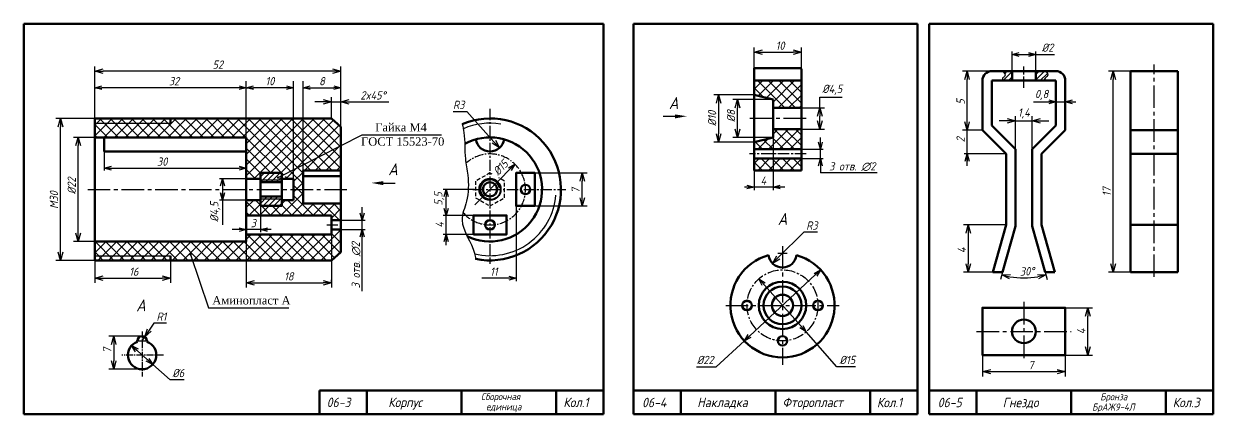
# Model space of a CAD drawing. Header units: millimetres. Extents: x -255 to 513, y 132 to 472.
# Drawn here: x 10 to 513, y 307 to 472 of the extents above; entities that cross this region are included whole.
import ezdxf

# ---------------------------------------------------------------- set-up
doc = ezdxf.new("R2010")
doc.units = ezdxf.units.MM
doc.header["$LTSCALE"] = 0.5
doc.linetypes.add('CENTER2', pattern=[28.575, 19.05, -3.175, 3.175, -3.175])
doc.linetypes.add('DASHED2', pattern=[9.525, 6.35, -3.175])
doc.layers.get('Defpoints').update_dxf_attribs({"color": 5})
doc.styles.get("Standard").update_dxf_attribs({"font": 'isocpeui.ttf', "width": 0.9})
doc.styles.add('стиль1', font='TIMES.TTF')
doc.dimstyles.new('Standart 1', dxfattribs={"dimtxt": 3.5, "dimasz": 3.5, "dimexe": 2, "dimexo": 0, "dimgap": 1, "dimtad": 1, "dimtoh": 1, "dimdec": 0, "dimtxsty": 'Standard', "dimblk": 'OPEN30', "dimcen": 2.5, "dimadec": 0, "dimazin": 0, "dimtfac": 1, "dimtdec": 0, "dimtmove": 0, "dimatfit": 3, "dimldrblk": 'DOTSMALL', "dimfxl": 0, "dimarcsym": 0})
pattern_1 = [(45, (11, -4), (-2.245064, 2.245064), []), (135, (11, -4), (-2.245064, -2.245064), [])]

# ---------------------------------------------------------------- blocks, each defined once
blk = doc.blocks.new('_Open30')
at = {"color": 0, "linetype": 'ByBlock', "lineweight": -2}
for p, q in [((-1, 0.27), (0, 0)), ((0, 0), (-1, -0.27)), ((0, 0), (-1, 0))]:
    blk.add_line(p, q, dxfattribs=at)
blk = doc.blocks.new('*D59')
at = {"color": 0, "lineweight": -2}
for p, q in [((140, 383), (140, 360.5)), ((104, 380), (104, 360.5)), ((107.5, 362.5), (136.5, 362.5))]:
    blk.add_line(p, q, dxfattribs=at)
at = {"layer": 'Defpoints', "color": 0}
for p in [(140, 383), (104, 380), (140, 362.5)]:
    blk.add_point(p, dxfattribs=at)
at = {"color": 0, "lineweight": -2, "xscale": 3.5, "yscale": 3.5, "zscale": 3.5, "rotation": 180}
blk.add_blockref('_Open30', (104, 362.5), dxfattribs=at)
at = {"color": 0, "lineweight": -2, "xscale": 3.5, "yscale": 3.5, "zscale": 3.5}
blk.add_blockref('_Open30', (140, 362.5), dxfattribs=at)
at = {"color": 0, "lineweight": -3, "insert": (122, 365.25), "char_height": 3.5, "attachment_point": 5}
blk.add_mtext('18', dxfattribs=at)
blk = doc.blocks.new('_DotSmall')
at = {"color": 0, "linetype": 'ByBlock', "const_width": 0.5}
blk.add_lwpolyline([(-0.0625, 0, 1), (0.0625, 0, 1)], format="xyb", close=True, dxfattribs=at)
blk = doc.blocks.new('*D60')
at = {"color": 0, "lineweight": -2}
for p, q in [((40, 372), (40, 362.5)), ((72, 372), (72, 362.5)), ((43.5, 364.5), (68.5, 364.5))]:
    blk.add_line(p, q, dxfattribs=at)
at = {"layer": 'Defpoints', "color": 0}
for p in [(40, 372), (72, 372), (72, 364.5)]:
    blk.add_point(p, dxfattribs=at)
at = {"color": 0, "lineweight": -2, "xscale": 3.5, "yscale": 3.5, "zscale": 3.5, "rotation": 180}
blk.add_blockref('_Open30', (40, 364.5), dxfattribs=at)
at = {"color": 0, "lineweight": -2, "xscale": 3.5, "yscale": 3.5, "zscale": 3.5}
blk.add_blockref('_Open30', (72, 364.5), dxfattribs=at)
at = {"color": 0, "lineweight": -3, "insert": (56.5, 367.25), "char_height": 3.5, "attachment_point": 5}
blk.add_mtext('16', dxfattribs=at)
blk = doc.blocks.new('*D61')
at = {"color": 0, "lineweight": -2}
for p, q in [((40, 432), (40, 454)), ((144, 428.5), (144, 454)), ((140.5, 452), (43.5, 452))]:
    blk.add_line(p, q, dxfattribs=at)
at = {"layer": 'Defpoints', "color": 0}
for p in [(40, 452), (40, 432), (144, 428.5)]:
    blk.add_point(p, dxfattribs=at)
at = {"color": 0, "lineweight": -2, "xscale": 3.5, "yscale": 3.5, "zscale": 3.5, "rotation": 180}
blk.add_blockref('_Open30', (40, 452), dxfattribs=at)
at = {"color": 0, "lineweight": -2, "xscale": 3.5, "yscale": 3.5, "zscale": 3.5}
blk.add_blockref('_Open30', (144, 452), dxfattribs=at)
at = {"color": 0, "lineweight": -3, "insert": (92, 454.75), "char_height": 3.5, "attachment_point": 5}
blk.add_mtext('52', dxfattribs=at)
blk = doc.blocks.new('*D62')
at = {"color": 0, "lineweight": -2}
for p, q in [((40, 424), (31, 424)), ((33, 383.5), (33, 420.5)), ((40, 380), (31, 380))]:
    blk.add_line(p, q, dxfattribs=at)
at = {"layer": 'Defpoints', "color": 0}
for p in [(33, 424), (40, 424), (40, 380)]:
    blk.add_point(p, dxfattribs=at)
at = {"color": 0, "lineweight": -2, "xscale": 3.5, "yscale": 3.5, "zscale": 3.5}
for p, rotation in [((33, 424), 90), ((33, 380), 270)]:
    blk.add_blockref('_Open30', p, dxfattribs=dict(at, rotation=rotation))
at = {"color": 0, "lineweight": -3, "insert": (30.25, 403.5), "char_height": 3.5, "attachment_point": 5, "rotation": 90}
blk.add_mtext('%%c22', dxfattribs=at)
blk = doc.blocks.new('*D63')
at = {"color": 0, "lineweight": -2}
for p, q in [((40, 432), (23.5, 432)), ((25.5, 375.5), (25.5, 428.5)), ((40, 372), (23.5, 372))]:
    blk.add_line(p, q, dxfattribs=at)
at = {"layer": 'Defpoints', "color": 0}
for p in [(25.5, 432), (40, 432), (40, 372)]:
    blk.add_point(p, dxfattribs=at)
at = {"color": 0, "lineweight": -2, "xscale": 3.5, "yscale": 3.5, "zscale": 3.5}
for p, rotation in [((25.5, 432), 90), ((25.5, 372), 270)]:
    blk.add_blockref('_Open30', p, dxfattribs=dict(at, rotation=rotation))
at = {"color": 0, "lineweight": -3, "insert": (22.75, 397.5), "char_height": 3.5, "attachment_point": 5, "rotation": 90}
blk.add_mtext('M30', dxfattribs=at)
blk = doc.blocks.new('*D64')
at = {"color": 0, "lineweight": -2}
for p, q in [((191.38, 435), (197.22, 435)), ((197.22, 435), (208.66, 422.13))]:
    blk.add_line(p, q, dxfattribs=at)
at = {"layer": 'Defpoints', "color": 0}
for p in [(207, 424), (210.99, 419.52)]:
    blk.add_point(p, dxfattribs=at)
at = {"color": 0, "lineweight": -2, "xscale": 3.5, "yscale": 3.5, "zscale": 3.5, "rotation": 311.6335393365731}
blk.add_blockref('_Open30', (210.99, 419.52), dxfattribs=at)
at = {"color": 0, "lineweight": -3, "insert": (193.8, 437.75), "char_height": 3.5, "attachment_point": 5}
blk.add_mtext('R3', dxfattribs=at)
blk = doc.blocks.new('*D65')
at = {"color": 0, "lineweight": -2}
for p, q in [((226, 409), (248, 409)), ((246, 398.5), (246, 405.5)), ((226, 395), (248, 395))]:
    blk.add_line(p, q, dxfattribs=at)
at = {"layer": 'Defpoints', "color": 0}
for p in [(226, 409), (246, 409), (226, 395)]:
    blk.add_point(p, dxfattribs=at)
at = {"color": 0, "lineweight": -2, "xscale": 3.5, "yscale": 3.5, "zscale": 3.5}
for p, rotation in [((246, 409), 90), ((246, 395), 270)]:
    blk.add_blockref('_Open30', p, dxfattribs=dict(at, rotation=rotation))
at = {"color": 0, "lineweight": -3, "insert": (243.23, 401.5), "char_height": 3.5, "attachment_point": 5, "rotation": 90}
blk.add_mtext('7', dxfattribs=at)
blk = doc.blocks.new('*D66')
at = {"color": 0, "lineweight": -2}
for p, q in [((64.99, 345.49), (63.05, 342.58)), ((70.33, 345.49), (64.99, 345.49)), ((60, 338), (61.11, 339.66))]:
    blk.add_line(p, q, dxfattribs=at)
at = {"layer": 'Defpoints', "color": 0}
for p in [(60, 338), (61.11, 339.66)]:
    blk.add_point(p, dxfattribs=at)
at = {"color": 0, "lineweight": -2, "xscale": 3.5, "yscale": 3.5, "zscale": 3.5, "rotation": 236.309932474018}
blk.add_blockref('_Open30', (61.11, 339.66), dxfattribs=at)
at = {"color": 0, "lineweight": -3, "insert": (68.16, 348.24), "char_height": 3.5, "attachment_point": 5}
blk.add_mtext('R1', dxfattribs=at)
blk = doc.blocks.new('*D67')
at = {"color": 0, "lineweight": -2}
for p, q in [((60, 340), (46, 340)), ((48, 336.5), (48, 329.5)), ((60, 326), (46, 326))]:
    blk.add_line(p, q, dxfattribs=at)
at = {"layer": 'Defpoints', "color": 0}
for p in [(60, 340), (48, 326), (60, 326)]:
    blk.add_point(p, dxfattribs=at)
at = {"color": 0, "lineweight": -2, "xscale": 3.5, "yscale": 3.5, "zscale": 3.5}
for p, rotation in [((48, 340), 90), ((48, 326), 270)]:
    blk.add_blockref('_Open30', p, dxfattribs=dict(at, rotation=rotation))
at = {"color": 0, "lineweight": -3, "insert": (45.23, 334), "char_height": 3.5, "attachment_point": 5, "rotation": 90}
blk.add_mtext('7', dxfattribs=at)
blk = doc.blocks.new('*D68')
at = {"color": 0, "lineweight": -2}
for p, q in [((136.5, 439), (133, 439)), ((140, 432), (140, 441)), ((140, 439), (144, 439)), ((144, 432), (144, 441)), ((147.5, 439), (164.23, 439))]:
    blk.add_line(p, q, dxfattribs=at)
at = {"layer": 'Defpoints', "color": 0}
for p in [(144, 439), (140, 432), (144, 432)]:
    blk.add_point(p, dxfattribs=at)
at = {"color": 0, "lineweight": -2, "xscale": 3.5, "yscale": 3.5, "zscale": 3.5}
blk.add_blockref('_Open30', (140, 439), dxfattribs=at)
at = {"color": 0, "lineweight": -2, "xscale": 3.5, "yscale": 3.5, "zscale": 3.5, "rotation": 180}
blk.add_blockref('_Open30', (144, 439), dxfattribs=at)
at = {"color": 0, "lineweight": -3, "insert": (157.62, 441.75), "char_height": 3.5, "attachment_point": 5}
blk.add_mtext('2x45%%d', dxfattribs=at)
blk = doc.blocks.new('*D47')
at = {"color": 0, "lineweight": -2}
for p, q in [((318.6, 453), (318.6, 462)), ((322.1, 460), (335.1, 460)), ((338.6, 453), (338.6, 462))]:
    blk.add_line(p, q, dxfattribs=at)
at = {"layer": 'Defpoints', "color": 0}
for p in [(338.6, 460), (318.6, 453), (338.6, 453)]:
    blk.add_point(p, dxfattribs=at)
at = {"color": 0, "lineweight": -2, "xscale": 3.5, "yscale": 3.5, "zscale": 3.5, "rotation": 180}
blk.add_blockref('_Open30', (318.6, 460), dxfattribs=at)
at = {"color": 0, "lineweight": -2, "xscale": 3.5, "yscale": 3.5, "zscale": 3.5}
blk.add_blockref('_Open30', (338.6, 460), dxfattribs=at)
at = {"color": 0, "lineweight": -3, "insert": (329.6, 462.75), "char_height": 3.5, "attachment_point": 5}
blk.add_mtext('10', dxfattribs=at)
blk = doc.blocks.new('*D48')
at = {"color": 0, "lineweight": -2}
for p, q in [((346.38, 436.5), (346.38, 441)), ((346.38, 441), (355.86, 441)), ((338.6, 436.5), (348.38, 436.5)), ((346.38, 431), (346.38, 433)), ((338.6, 427.5), (348.38, 427.5))]:
    blk.add_line(p, q, dxfattribs=at)
at = {"layer": 'Defpoints', "color": 0}
for p in [(338.6, 436.5), (346.38, 436.5), (338.6, 427.5)]:
    blk.add_point(p, dxfattribs=at)
at = {"color": 0, "lineweight": -2, "xscale": 3.5, "yscale": 3.5, "zscale": 3.5}
for p, rotation in [((346.38, 436.5), 90), ((346.38, 427.5), 270)]:
    blk.add_blockref('_Open30', p, dxfattribs=dict(at, rotation=rotation))
at = {"color": 0, "lineweight": -3, "insert": (351.62, 444.1), "char_height": 3.5, "attachment_point": 5}
blk.add_mtext('%%c4,5', dxfattribs=at)
blk = doc.blocks.new('*D49')
at = {"color": 0, "lineweight": -2}
for p, q in [((326.6, 440), (309.6, 440)), ((311.6, 427.5), (311.6, 436.5)), ((326.6, 424), (309.6, 424))]:
    blk.add_line(p, q, dxfattribs=at)
at = {"layer": 'Defpoints', "color": 0}
for p in [(311.6, 440), (326.6, 440), (326.6, 424)]:
    blk.add_point(p, dxfattribs=at)
at = {"color": 0, "lineweight": -2, "xscale": 3.5, "yscale": 3.5, "zscale": 3.5}
for p, rotation in [((311.6, 440), 90), ((311.6, 424), 270)]:
    blk.add_blockref('_Open30', p, dxfattribs=dict(at, rotation=rotation))
at = {"color": 0, "lineweight": -3, "insert": (308.85, 433), "char_height": 3.5, "attachment_point": 5, "rotation": 90}
blk.add_mtext('%%C8', dxfattribs=at)
blk = doc.blocks.new('*D50')
at = {"color": 0, "lineweight": -2}
for p, q in [((318.6, 442), (301.6, 442)), ((303.6, 438.5), (303.6, 425.5)), ((318.6, 422), (301.6, 422))]:
    blk.add_line(p, q, dxfattribs=at)
at = {"layer": 'Defpoints', "color": 0}
for p in [(318.6, 442), (303.6, 422), (318.6, 422)]:
    blk.add_point(p, dxfattribs=at)
at = {"color": 0, "lineweight": -2, "xscale": 3.5, "yscale": 3.5, "zscale": 3.5}
for p, rotation in [((303.6, 442), 90), ((303.6, 422), 270)]:
    blk.add_blockref('_Open30', p, dxfattribs=dict(at, rotation=rotation))
at = {"color": 0, "lineweight": -3, "insert": (300.85, 432), "char_height": 3.5, "attachment_point": 5, "rotation": 90}
blk.add_mtext('%%c10', dxfattribs=at)
blk = doc.blocks.new('*D51')
at = {"color": 0, "lineweight": -2}
for p, q in [((339.61, 384), (328.83, 373.23)), ((345.45, 384), (339.61, 384))]:
    blk.add_line(p, q, dxfattribs=at)
at = {"layer": 'Defpoints', "color": 0}
for p in [(330.6, 375), (326.36, 370.76)]:
    blk.add_point(p, dxfattribs=at)
at = {"color": 0, "lineweight": -2, "xscale": 3.5, "yscale": 3.5, "zscale": 3.5, "rotation": 224.993219884026}
blk.add_blockref('_Open30', (326.36, 370.76), dxfattribs=at)
at = {"color": 0, "lineweight": -3, "insert": (343.03, 386.75), "char_height": 3.5, "attachment_point": 5}
blk.add_mtext('R3', dxfattribs=at)
blk = doc.blocks.new('*D52')
at = {"color": 0, "lineweight": -2}
for p, q in [((425.1, 387), (407.1, 387)), ((409.1, 383.5), (409.1, 370.5)), ((419.48, 367), (407.1, 367))]:
    blk.add_line(p, q, dxfattribs=at)
at = {"layer": 'Defpoints', "color": 0}
for p in [(425.1, 387), (409.1, 367), (419.48, 367)]:
    blk.add_point(p, dxfattribs=at)
at = {"color": 0, "lineweight": -2, "xscale": 3.5, "yscale": 3.5, "zscale": 3.5}
for p, rotation in [((409.1, 387), 90), ((409.1, 367), 270)]:
    blk.add_blockref('_Open30', p, dxfattribs=dict(at, rotation=rotation))
at = {"color": 0, "lineweight": -3, "insert": (406.35, 376.25), "char_height": 3.5, "attachment_point": 5, "rotation": 90}
blk.add_mtext('4', dxfattribs=at)
blk = doc.blocks.new('*D53')
at = {"color": 0, "lineweight": -2}
for p, q in [((423.6, 367), (422.75, 363.98)), ((441.6, 367), (442.45, 363.98))]:
    blk.add_line(p, q, dxfattribs=at)
blk.add_arc((432.6, 398.92), 34.31, 260.1025, 279.8975, dxfattribs=at)
at = {"layer": 'Defpoints', "color": 0}
for p in [(429.1, 386.51), (436.1, 386.51), (423.6, 367), (441.6, 367), (429.46, 364.76)]:
    blk.add_point(p, dxfattribs=at)
at = {"color": 0, "lineweight": -2, "xscale": 3.5, "yscale": 3.5, "zscale": 3.5}
for p, rotation in [((423.29, 365.9), 167.1785536684507), ((441.91, 365.9), 12.82144633154922)]:
    blk.add_blockref('_Open30', p, dxfattribs=dict(at, rotation=rotation))
at = {"color": 0, "lineweight": -3, "insert": (433.99, 367.39), "char_height": 3.5, "attachment_point": 5, "rotation": 2.5139}
blk.add_mtext('30%%d', dxfattribs=at)
blk = doc.blocks.new('*D54')
at = {"color": 0, "lineweight": -2}
for p, q in [((429.1, 419), (429.1, 433)), ((436.1, 419), (436.1, 433)), ((425.6, 431), (422.1, 431)), ((429.1, 431), (436.1, 431)), ((439.6, 431), (443.1, 431))]:
    blk.add_line(p, q, dxfattribs=at)
at = {"layer": 'Defpoints', "color": 0}
for p in [(436.1, 431), (429.1, 419), (436.1, 419)]:
    blk.add_point(p, dxfattribs=at)
at = {"color": 0, "lineweight": -2, "xscale": 3.5, "yscale": 3.5, "zscale": 3.5}
blk.add_blockref('_Open30', (429.1, 431), dxfattribs=at)
at = {"color": 0, "lineweight": -2, "xscale": 3.5, "yscale": 3.5, "zscale": 3.5, "rotation": 180}
blk.add_blockref('_Open30', (436.1, 431), dxfattribs=at)
at = {"color": 0, "lineweight": -3, "insert": (432.6, 434.1), "char_height": 3.5, "attachment_point": 5}
blk.add_mtext('1,4', dxfattribs=at)
blk = doc.blocks.new('*D55')
at = {"color": 0, "lineweight": -2}
for p, q in [((419.1, 452), (406.6, 452)), ((408.6, 430.5), (408.6, 448.5)), ((415.1, 427), (406.6, 427))]:
    blk.add_line(p, q, dxfattribs=at)
at = {"layer": 'Defpoints', "color": 0}
for p in [(408.6, 452), (419.1, 452), (415.1, 427)]:
    blk.add_point(p, dxfattribs=at)
at = {"color": 0, "lineweight": -2, "xscale": 3.5, "yscale": 3.5, "zscale": 3.5}
for p, rotation in [((408.6, 452), 90), ((408.6, 427), 270)]:
    blk.add_blockref('_Open30', p, dxfattribs=dict(at, rotation=rotation))
at = {"color": 0, "lineweight": -3, "insert": (405.85, 439), "char_height": 3.5, "attachment_point": 5, "rotation": 90}
blk.add_mtext('5', dxfattribs=at)
blk = doc.blocks.new('*D56')
at = {"color": 0, "lineweight": -2}
for p, q in [((477.6, 452), (468.35, 452)), ((470.35, 370.5), (470.35, 448.5)), ((477.6, 367), (468.35, 367))]:
    blk.add_line(p, q, dxfattribs=at)
at = {"layer": 'Defpoints', "color": 0}
for p in [(470.35, 452), (477.6, 452), (477.6, 367)]:
    blk.add_point(p, dxfattribs=at)
at = {"color": 0, "lineweight": -2, "xscale": 3.5, "yscale": 3.5, "zscale": 3.5}
for p, rotation in [((470.35, 452), 90), ((470.35, 367), 270)]:
    blk.add_blockref('_Open30', p, dxfattribs=dict(at, rotation=rotation))
at = {"color": 0, "lineweight": -3, "insert": (467.58, 401), "char_height": 3.5, "attachment_point": 5, "rotation": 90}
blk.add_mtext('17', dxfattribs=at)
blk = doc.blocks.new('*D57')
at = {"color": 0, "lineweight": -2}
for p, q in [((415.1, 332), (415.1, 323)), ((450.1, 332), (450.1, 323)), ((418.6, 325), (446.6, 325))]:
    blk.add_line(p, q, dxfattribs=at)
at = {"layer": 'Defpoints', "color": 0}
for p in [(415.1, 332), (450.1, 332), (450.1, 325)]:
    blk.add_point(p, dxfattribs=at)
at = {"color": 0, "lineweight": -2, "xscale": 3.5, "yscale": 3.5, "zscale": 3.5, "rotation": 180}
blk.add_blockref('_Open30', (415.1, 325), dxfattribs=at)
at = {"color": 0, "lineweight": -2, "xscale": 3.5, "yscale": 3.5, "zscale": 3.5}
blk.add_blockref('_Open30', (450.1, 325), dxfattribs=at)
at = {"color": 0, "lineweight": -3, "insert": (435.6, 327.77), "char_height": 3.5, "attachment_point": 5}
blk.add_mtext('7', dxfattribs=at)
blk = doc.blocks.new('*D58')
at = {"color": 0, "lineweight": -2}
for p, q in [((450.1, 352), (461.6, 352)), ((459.6, 335.5), (459.6, 348.5)), ((450.1, 332), (461.6, 332))]:
    blk.add_line(p, q, dxfattribs=at)
at = {"layer": 'Defpoints', "color": 0}
for p in [(450.1, 352), (459.6, 352), (450.1, 332)]:
    blk.add_point(p, dxfattribs=at)
at = {"color": 0, "lineweight": -2, "xscale": 3.5, "yscale": 3.5, "zscale": 3.5}
for p, rotation in [((459.6, 352), 90), ((459.6, 332), 270)]:
    blk.add_blockref('_Open30', p, dxfattribs=dict(at, rotation=rotation))
at = {"color": 0, "lineweight": -3, "insert": (456.85, 342), "char_height": 3.5, "attachment_point": 5, "rotation": 90}
blk.add_mtext('4', dxfattribs=at)

msp = doc.modelspace()

# ---------------------------------------------------------------- hatches: boundary and pattern name
at = {"lineweight": -3}
h = msp.add_hatch(dxfattribs=at)
h.set_pattern_fill('ANSI37', style=0)
h.set_pattern_definition([(45, (233.6025, 292), (-2.245064, 2.245064), []), (135, (233.6025, 292), (-2.245064, -2.245064), [])])
h.paths.add_polyline_path([(338.6, 448), (318.6, 448), (318.6, 442), (326.6, 440), (326.6, 436.5), (338.6, 436.5)])
h.paths.add_polyline_path([(338.6, 427.5), (326.6, 427.5), (326.6, 424), (318.6, 422), (318.6, 419), (338.6, 419)])
h.paths.add_polyline_path([(338.6, 415), (318.6, 415), (318.6, 410), (338.6, 410)])
h = msp.add_hatch(dxfattribs=at)
h.set_pattern_fill('ANSI31', scale=0.5, style=0)
h.set_pattern_definition([(45, (242.6025, 287), (-1.122532, 1.122532), [])])
edge = h.paths.add_edge_path()
edge.add_line((427.6, 452), (423.6, 452))
edge.add_spline(control_points=[(423.6, 452), (424.26, 451.28), (425.34, 450.11), (423.31, 449.11), (423.54, 448.36), (423.77, 448)], knot_values=[0, 0, 0, 0, 2.236068, 3.650282, 4.833507, 4.833507, 4.833507, 4.833507], degree=3, periodic=0)
edge.add_line((423.77, 448), (427.6, 448))
edge.add_line((427.6, 448), (427.6, 452))
edge = h.paths.add_edge_path()
edge.add_spline(control_points=[(441.25, 448), (441.27, 448.37), (441.5, 449.13), (443.26, 450.19), (442.49, 451.27), (441.74, 452)], knot_values=[1.124794, 1.124794, 1.124794, 1.124794, 2.248098, 3.662312, 6.143069, 6.143069, 6.143069, 6.143069], degree=3, periodic=0)
edge.add_line((441.74, 452), (437.6, 452))
edge.add_line((437.6, 452), (437.6, 448))
edge.add_line((437.6, 448), (441.25, 448))
h = msp.add_hatch(dxfattribs=at)
h.set_pattern_fill('ANSI37', style=0)
h.set_pattern_definition(pattern_1)
h.paths.add_polyline_path([(72, 432), (40, 432), (40, 430), (72, 430)], flags=17)
h.paths.add_polyline_path([(104, 432), (72, 432), (72, 430), (40, 430), (40, 424), (104, 424)])
h.paths.add_polyline_path([(124, 432), (104, 432), (104, 424), (104, 406.5), (110, 406.5), (110, 409), (117.45, 409), (124, 415.55)])
h.paths.add_polyline_path([(128, 432), (124, 432), (124, 410.3), (128, 412.32)])
h.paths.add_polyline_path([(144, 428.5), (140, 432), (128, 432), (128, 412.32), (144, 420.44)])
h.paths.add_polyline_path([(128, 410), (128, 412.32), (124, 410.3), (124, 406.5), (124, 402), (128, 402)])
h.paths.add_polyline_path([(124, 410.3), (122.45, 409.51), (119.44, 406.5), (123.93, 406.5), (124, 406.57)], flags=17)
h.paths.add_polyline_path([(124, 411.06), (124, 415.55), (117.45, 409), (119, 409), (119, 407.76), (122.45, 409.51)], flags=17)
h.paths.add_polyline_path([(110, 397.5), (104, 397.5), (104, 391), (110, 391), (110, 395)])
h.paths.add_polyline_path([(144, 396), (128, 396), (128, 402), (124, 402), (124, 397.5), (119, 397.5), (119, 395), (110, 395), (110, 391), (140, 391), (140, 389), (144, 389)])
h.paths.add_polyline_path([(144, 385), (140, 385), (140, 383), (104, 383), (104, 380), (40, 380), (40, 374), (72, 374), (72, 372), (81.33, 372), (80.58, 374.26, -0.511918), (80.25, 374.5, -1), (80.75, 374.5, -0.322823), (80.58, 374.26), (81.33, 372), (140, 372), (144, 375.5)])
h.paths.add_polyline_path([(72, 374), (40, 374), (40, 372), (72, 372)], flags=17)
h = msp.add_hatch(dxfattribs=at)
h.set_pattern_fill('ANSI37', style=0)
h.set_pattern_definition(pattern_1)
h.paths.add_polyline_path([(144, 420.44), (128, 412.32), (128, 410.39), (128.39, 410), (144, 410)])
h = msp.add_hatch(dxfattribs=at)
h.set_pattern_fill('ANSI31', scale=0.5, style=0)
h.set_pattern_definition([(45, (-53, 287), (-1.122532, 1.122532), [])])
h.paths.add_polyline_path([(119, 406), (110, 406), (110, 405), (119, 405)])
h.paths.add_polyline_path([(119, 409), (110, 409), (110, 406), (119, 406)])
h.paths.add_polyline_path([(119, 399), (110, 399), (110, 398), (119, 398)])
h.paths.add_polyline_path([(119, 398), (110, 398), (110, 395), (119, 395)])

# ---------------------------------------------------------------- linework, layer by layer
at = {"color": 7, "lineweight": 60}
for p, q in [((10, 307), (10, 472)), ((10, 472), (255, 472)), ((255, 472), (255, 307)), ((387.6, 472), (267.6, 472)), ((267.6, 472), (267.6, 307)), ((387.6, 307), (387.6, 472)), ((392.6, 472), (392.6, 307)), ((512.6, 472), (392.6, 472)), ((512.6, 307), (512.6, 472)), ((338.6, 453.18), (318.6, 453.18)), ((318.6, 453.18), (318.6, 410)), ((338.6, 453), (338.6, 410)), ((338.6, 448), (318.6, 448)), ((415.1, 448), (415.1, 427)), ((419.1, 452), (446.1, 452)), ((419.1, 448), (446.1, 448)), ((419.1, 448), (419.1, 429)), ((427.6, 448), (427.6, 452)), ((437.6, 448), (437.6, 452)), ((446.1, 448), (446.1, 429)), ((450.1, 448), (450.1, 427)), ((477.6, 452), (497.6, 452)), ((477.6, 452), (477.6, 367)), ((497.6, 452), (497.6, 367)), ((326.6, 440), (318.6, 442)), ((326.6, 424), (326.6, 440)), ((338.6, 436.5), (326.6, 436.5)), ((40, 432), (140, 432)), ((40, 432), (40, 372)), ((72, 432), (72, 430)), ((140, 432), (144, 428.5)), ((144, 428.5), (144, 375.5)), ((338.6, 427.5), (326.6, 427.5)), ((419.1, 429), (429.1, 419)), ((446.1, 429), (436.1, 419)), ((40, 424), (104, 424)), ((44, 424), (44, 418)), ((104, 424), (104, 380)), ((326.6, 424), (318.6, 422)), ((415.1, 427), (425.1, 417)), ((450.1, 427), (440.1, 417)), ((477.6, 427), (497.6, 427)), ((44, 418), (104, 418)), ((338.6, 419), (318.6, 419)), ((429.1, 419), (429.1, 386.51)), ((436.1, 419), (436.1, 386.51)), ((338.6, 415), (318.6, 415)), ((425.1, 417), (425.1, 387)), ((440.1, 417), (440.1, 387)), ((477.6, 417), (497.6, 417)), ((110, 409), (110, 395)), ((110, 409), (119, 409)), ((119, 409), (119, 395)), ((128, 410), (144, 410)), ((128, 410), (128, 396)), ((128, 407.66), (144, 407.66)), ((338.6, 410), (318.6, 410)), ((104, 406.5), (110, 406.5)), ((110, 405), (119, 405)), ((119, 406.5), (124, 406.5)), ((124, 406.5), (124, 397.5)), ((104, 397.5), (110, 397.5)), ((110, 399), (119, 399)), ((119, 397.5), (124, 397.5)), ((110, 395), (119, 395)), ((128, 396), (144, 396)), ((104, 391), (140, 391)), ((140, 391), (140, 383)), ((140, 389), (144, 389)), ((104, 383), (140, 383)), ((140, 385), (144, 385)), ((419.48, 367), (425.1, 387)), ((429.1, 386.51), (423.6, 367)), ((436.1, 386.51), (441.6, 367)), ((445.73, 367), (440.1, 387)), ((477.6, 387), (497.6, 387)), ((40, 380), (104, 380)), ((40, 372), (140, 372)), ((72, 374), (72, 372)), ((140, 372), (144, 375.5)), ((419.48, 367), (423.6, 367)), ((445.73, 367), (441.6, 367)), ((477.6, 367), (497.6, 367)), ((58, 338), (58, 337.66)), ((62, 338), (62, 337.66)), ((255, 317), (135, 317)), ((135, 317), (135, 307)), ((155, 317), (155, 307)), ((195, 317), (195, 307)), ((235, 317), (235, 307)), ((387.6, 317), (267.6, 317)), ((267.6, 317), (267.6, 307)), ((287.6, 317), (287.6, 307)), ((327.6, 317), (327.6, 307)), ((367.6, 317), (367.6, 307)), ((392.6, 317), (392.6, 307)), ((512.6, 317), (392.6, 317)), ((412.6, 317), (412.6, 307)), ((452.6, 317), (452.6, 307)), ((492.6, 317), (492.6, 307)), ((255, 307), (10, 307)), ((267.6, 307), (387.6, 307)), ((392.6, 307), (512.6, 307))]:
    msp.add_line(p, q, dxfattribs=at)
at = {"color": 7, "lineweight": -3}
for p, q in [((427.6, 452), (427.6, 460.25)), ((430.6, 459), (445.6, 459)), ((437.6, 452), (437.6, 460.25)), ((104, 424), (104, 447.75)), ((124, 406.5), (124, 447.75)), ((128, 410), (128, 447.75)), ((101, 445), (43, 445)), ((121, 445), (107, 445)), ((131, 445), (141, 445)), ((436.6, 439), (454.6, 439)), ((285.2, 432.85), (280.2, 432.85)), ((40, 430), (72, 430)), ((117.5, 407), (153, 425)), ((153, 425), (186.5, 425)), ((326.6, 424), (326.6, 401.75)), ((346.6, 415), (346.6, 424)), ((408.6, 412), (408.6, 427)), ((44, 418), (44, 410)), ((338.6, 419), (347.85, 419)), ((200.58, 395.44), (217.5, 412.72)), ((338.6, 415), (347.85, 415)), ((424.6, 417), (407.35, 417)), ((47, 411), (101, 411)), ((318.6, 410), (318.6, 401.75)), ((346.6, 412), (346.6, 409)), ((370.65, 409), (346.6, 409)), ((104, 406.5), (92.75, 406.5)), ((94, 403.5), (94, 387)), ((110, 406), (119, 406)), ((161.9, 404.66), (166.9, 404.66)), ((331.6, 403), (314.6, 403)), ((104, 397.5), (92.75, 397.5)), ((110, 398), (119, 398)), ((200.5, 402), (187.25, 402)), ((188.5, 378.5), (188.5, 399)), ((110, 395), (110, 384)), ((153, 359), (153, 394.5)), ((218, 395), (218, 363.25)), ((144, 389), (154.25, 389)), ((188.5, 391), (187.25, 391)), ((200, 391), (187.25, 391)), ((114.5, 385), (98, 385)), ((144, 385), (154.25, 385)), ((200, 383), (187.25, 383)), ((40, 374), (72, 374)), ((80.5, 374.5), (88, 352)), ((328.6, 375), (332.6, 375)), ((346.72, 367.97), (314.48, 338.03)), ((140, 362.5), (140, 363.75)), ((215, 364.5), (203.59, 364.5)), ((320.66, 364.23), (340.54, 341.77)), ((88, 352), (122, 352)), ((57.5, 338), (62.5, 338)), ((302.6, 327), (314.48, 338.03)), ((353.6, 327), (340.54, 341.77)), ((55.52, 335.99), (64.48, 328.01)), ((71.85, 321.47), (64.48, 328.01)), ((294.32, 327), (302.6, 327)), ((361.42, 327), (353.6, 327)), ((77.7, 321.47), (71.85, 321.47))]:
    msp.add_line(p, q, dxfattribs=at)
at = {"color": 7, "linetype": 'CENTER2', "lineweight": -3, "ltscale": 0.5}
for p, q in [((432.6, 445), (432.6, 454)), ((207, 436), (207, 370.5)), ((340.6, 417), (316.6, 417)), ((199.81, 402), (239, 402)), ((138, 387), (145, 387))]:
    msp.add_line(p, q, dxfattribs=at)
at = {"color": 7, "linetype": 'CENTER2', "lineweight": -3}
for p, q in [((487.6, 365), (487.6, 454.75)), ((340.6, 432), (316.6, 432)), ((37, 402), (147.24, 402)), ((330.6, 377.97), (330.6, 327.92)), ((306.59, 353), (354.5, 353)), ((432.6, 354.5), (432.6, 330)), ((412.6, 342), (452.6, 342))]:
    msp.add_line(p, q, dxfattribs=at)
at = {"color": 7}
for p, q in [((119, 409), (119, 395)), ((128.39, 410), (128, 410.39)), ((123.93, 406.5), (124, 406.57))]:
    msp.add_line(p, q, dxfattribs=at)
at = {"color": 7, "linetype": 'DASHED2', "lineweight": -3, "ltscale": 0.5}
for p, q in [((207, 409), (200.94, 405.5)), ((207.98, 408.43), (207, 409)), ((200.94, 405.5), (200.94, 398.5)), ((213.06, 405.5), (210.74, 406.84)), ((213.06, 398.5), (213.06, 405.5)), ((200.94, 398.5), (207, 395)), ((207, 395), (213.06, 398.5))]:
    msp.add_line(p, q, dxfattribs=at)
at = {"color": 7, "linetype": 'CENTER2', "lineweight": -3, "ltscale": 0.3}
for p, q in [((60, 342), (60, 323)), ((69.03, 332), (51.5, 332))]:
    msp.add_line(p, q, dxfattribs=at)
at = {"color": 7, "const_width": 0.5}
for points in [[(117.25, 407, 1), (117.75, 407, 1)], [(80.25, 374.5, 1), (80.75, 374.5, 1)]]:
    msp.add_lwpolyline(points, format="xyb", close=True, dxfattribs=at)
at = {"color": 7, "lineweight": 60}
for points in [[(226, 395), (226, 409), (218, 409), (218, 395)], [(200, 383), (214, 383), (214, 391), (200, 391)], [(450.1, 332), (415.1, 332), (415.1, 352), (450.1, 352)]]:
    msp.add_lwpolyline(points, close=True, dxfattribs=at)
at = {"color": 7, "lineweight": 40}
msp.add_circle((207, 402), 4.5, dxfattribs=at)
at = {"color": 7, "lineweight": 50}
msp.add_circle((207, 402), 3, dxfattribs=at)
at = {"color": 7, "lineweight": 60}
for centre, radius in [((222, 402), 2), ((207, 387), 2), ((330.6, 353), 10), ((330.6, 353), 8), ((330.6, 353), 4.5), ((315.6, 353), 2), ((345.6, 353), 2), ((432.6, 342), 5), ((330.6, 338), 2)]:
    msp.add_circle(centre, radius, dxfattribs=at)
at = {"color": 7, "linetype": 'CENTER2', "lineweight": -3, "ltscale": 0.5}
msp.add_circle((330.6, 353), 15, dxfattribs=at)
at = {"color": 7, "lineweight": 60}
for centre, radius, start, end in [((419.1, 448), 4, 90, 180), ((446.1, 448), 4, 0, 90), ((207, 402), 30, 258.1788, 112.9519), ((207, 402), 22, 243.9624, 118.9969), ((207, 424), 6, 187.8375, 352.1625), ((330.6, 353), 22, 105.6753, 74.3247), ((330.6, 375), 6, 187.8287, 352.1713), ((60, 332), 6, 109.4712, 70.5288), ((60, 338), 2, 0, 180)]:
    msp.add_arc(centre, radius, start, end, dxfattribs=at)
at = {"color": 7, "lineweight": -3}
for radius, start, end in [(28, 80.7067, 113.7206), (4, 7.125, 277.125), (28, 256.7379, 354.8978)]:
    msp.add_arc((207, 402), radius, start, end, dxfattribs=at)
at = {"color": 7, "linetype": 'CENTER2', "lineweight": -3, "ltscale": 0.4}
msp.add_arc((207, 402), 15, 220.7934, 132.6321, dxfattribs=at)
at = {"color": 7, "lineweight": -3}
for points, knots in [([(423.6, 452), (424.26, 451.28), (425.34, 450.11), (423.31, 449.11), (423.54, 448.36), (423.77, 448)], [0, 0, 0, 0, 2.236068, 3.650282, 4.833507, 4.833507, 4.833507, 4.833507]), ([(441.74, 452), (442.49, 451.27), (443.26, 450.19), (441.5, 449.13), (441.27, 448.37), (441.25, 448)], [1.124794, 1.124794, 1.124794, 1.124794, 3.605551, 5.019765, 6.143069, 6.143069, 6.143069, 6.143069])]:
    msp.add_open_spline(points, degree=3, knots=knots, dxfattribs=at)
at = {"color": 7}
msp.add_open_spline([(195.3, 429.62), (195.6, 428.43), (196.56, 423.62), (196.12, 416.08), (198, 406.95), (198, 397.58), (192.96, 387.1), (199.95, 379.02), (200.84, 373.43), (200.85, 372.64)], degree=3, knots=[7.699211, 7.699211, 7.699211, 7.699211, 11.401754, 22.447115, 29.727225, 40.727225, 49.271229, 64.137298, 66.576654, 66.576654, 66.576654, 66.576654], dxfattribs=at)
at = {"color": 7, "lineweight": -3}
for points in [[(285.18, 433.68), (285.21, 432.02), (290.2, 432.95)], [(161.92, 405.49), (161.89, 403.82), (156.91, 404.75)]]:
    msp.add_solid(points, dxfattribs=at)

# ---------------------------------------------------------------- block references
at = {"color": 7, "lineweight": -3, "yscale": 3, "zscale": 3}
for p, xscale, rotation in [((427.6, 459), 3, 180), ((40, 445), 3, 180), ((104, 445), 3, 180), ((128, 445), 3, 180), ((450.1, 439), 3, 180), ((346.6, 419), 3, 270), ((217.5, 412.72), 2.999999999999977, 45.5975875036401), ((346.6, 415), 3, 90), ((408.6, 417), 3, 90), ((44, 411), 3, 180), ((94, 406.5), 3, 90), ((326.6, 403), 3, 180), ((94, 397.5), 3, 270), ((188.5, 402), 3, 90), ((188.5, 391), 3, 270), ((153, 389), 3, 270), ((110, 385), 3, 180), ((153, 385), 3, 90), ((188.5, 383), 3, 90), ((346.72, 367.97), 3.000000000000007, 42.87890360333895), ((320.66, 364.23), 2.99999999999998, 131.4964683552159), ((340.54, 341.77), 2.99999999999998, 311.4964683552159), ((314.48, 338.03), 3.000000000000007, 222.878903603339), ((55.5, 336), 3.000000000000016, 138.3664606634287), ((64.5, 328), 2.999999999999941, 318.3664606634304)]:
    msp.add_blockref('_Open30', p, dxfattribs=dict(at, xscale=xscale, rotation=rotation))
at = {"color": 7, "lineweight": -3, "xscale": 3, "yscale": 3, "zscale": 3}
for p in [(437.6, 459), (104, 445), (124, 445), (144, 445), (446.1, 439), (318.6, 403), (104, 385), (218, 364.5)]:
    msp.add_blockref('_Open30', p, dxfattribs=at)
at = {"color": 7, "xscale": 3, "yscale": 3, "zscale": 3}
msp.add_blockref('_Open30', (104, 411), dxfattribs=at)

# ---------------------------------------------------------------- texts
at = {"color": 7, "lineweight": -3, "width": 0.9}
for s, height, p in [('А', 5, (282.6, 436)), ('А', 5, (164, 408)), ('3 отв. ∅2', 3.5, (350.31, 410)), ('А', 5, (328.6, 387)), ('А', 5, (57.5, 350.5))]:
    msp.add_text(s, height=height, dxfattribs=at).set_placement(p)
at = {"color": 7, "lineweight": -3, "style": 'стиль1'}
for s, p in [('Гайка М4', (158.5, 426.5)), ('ГОСТ 15523-70', (152.5, 420.5)), ('Аминопласт А', (89.65, 353.38))]:
    msp.add_text(s, height=3.5, dxfattribs=at).set_placement(p)
at = {"color": 7, "lineweight": -3, "width": 0.9}
msp.add_text('3 отв. ∅2', height=3.5, rotation=90, dxfattribs=at).set_placement((152.03, 360.19))
at = {"color": 7, "width": 0.9}
for s, height, p in [('06-3', 4, (138, 310)), ('Корпус', 4, (164, 310)), ('Сборочная', 3, (203.21, 312.94)), ('Кол.1', 4, (238, 310)), ('06-4', 4, (271.27, 309.95)), ('Накладка', 4, (294.58, 310)), ('Фторопласт', 4, (330.6, 310)), ('Кол.1', 4, (370.5, 309.95)), ('06-5', 4, (396.2, 309.95)), ('Гнездо', 4, (423.65, 309.95)), ('Бронза', 3, (464.88, 312.89)), ('Кол.3', 4, (495.5, 309.95)), ('единица', 3, (205.38, 308.65)), ('БрАЖ9-4Л', 3, (461.46, 308.54))]:
    msp.add_text(s, height=height, dxfattribs=at).set_placement(p)
at = {"color": 7, "lineweight": -3, "char_height": 3.5, "attachment_point": 5}
for s, insert in [('%%c2', (442.6, 461.92)), ('32', (73.5, 447.75)), ('10', (114, 447.75)), ('8', (136, 447.75)), ('0,8', (440.1, 441.92)), ('30', (68.5, 413.75)), ('4', (322.55, 405.75)), ('3', (107, 387.75)), ('11', (208.62, 367.25)), ('%%c22', (297.96, 329.93)), ('%%C15', (358.01, 329.93)), ('%%C6', (75.28, 324.39))]:
    msp.add_mtext(s, dxfattribs=dict(at, insert=insert))
for s, insert, rotation in [('2', (405.85, 423), 90), ('%%c15', (211.48, 411.21), 46.3322), ('%%c4,5', (90.9, 392.5), 90), ('5,5', (185.57, 398), 90), ('4', (185.75, 387), 90)]:
    msp.add_mtext(s, dxfattribs=dict(at, insert=insert, rotation=rotation))

# ---------------------------------------------------------------- dimensions: what is measured, and where the dimension line sits
at = {"color": 7, "lineweight": -3}
for base, p1, p2, text, picture, middle in [((338.6, 460), (318.6, 453), (338.6, 453), '10', '*D47', (329.6, 460)), ((40, 452), (144, 428.5), (40, 432), '52', '*D61', (92, 452)), ((436.1, 431), (429.1, 419), (436.1, 419), '1,4', '*D54', (432.6, 431)), ((140, 362.5), (104, 380), (140, 383), '18', '*D59', (122, 362.5)), ((72, 364.5), (40, 372), (72, 372), '16', '*D60', (56.5, 364.5)), ((450.1, 325), (415.1, 332), (450.1, 332), '7', '*D57', (435.6, 325))]:
    dim = msp.add_linear_dim(base=base, p1=p1, p2=p2, text=text, dimstyle='Standart 1', override={"dimtxsty": 'Standard'}, dxfattribs=at)
    dim.commit()
    dim.dimension.update_dxf_attribs({"geometry": picture, "text_midpoint": middle, "dimtype": 160})
for base, p1, p2, text, picture, middle in [((408.6, 452), (415.1, 427), (419.1, 452), '5', '*D55', (408.6, 439)), ((470.35, 452), (477.6, 367), (477.6, 452), '17', '*D56', (470.35, 401)), ((346.38, 436.5), (338.6, 427.5), (338.6, 436.5), '%%c4,5', '*D48', (351.62, 441)), ((25.5, 432), (40, 372), (40, 432), 'M30', '*D63', (25.5, 397.5)), ((33, 424), (40, 380), (40, 424), '%%c22', '*D62', (33, 403.5)), ((409.1, 367), (425.1, 387), (419.48, 367), '4', '*D52', (409.1, 376.25)), ((459.6, 352), (450.1, 332), (450.1, 352), '4', '*D58', (459.6, 342))]:
    dim = msp.add_linear_dim(base=base, p1=p1, p2=p2, angle=90, text=text, dimstyle='Standart 1', override={"dimtxsty": 'Standard'}, dxfattribs=at)
    dim.commit()
    dim.dimension.update_dxf_attribs({"geometry": picture, "text_midpoint": middle, "dimtype": 160})
at = {"lineweight": -3}
dim = msp.add_linear_dim(base=(144, 439), p1=(140, 432), p2=(144, 432), text='2x45%%d', dimstyle='Standart 1', override={"dimtxsty": 'Standard'}, dxfattribs=at)
dim.commit()
dim.dimension.update_dxf_attribs({"geometry": '*D68', "text_midpoint": (157.62, 439), "dimtype": 160})
at = {"color": 7, "lineweight": -3}
dim = msp.add_radius_dim(center=(207, 424), mpoint=(210.99, 419.52), text='R3', dimstyle='Standart 1', dxfattribs=at)
dim.commit()
dim.dimension.update_dxf_attribs({"geometry": '*D64', "text_midpoint": (193.8, 435), "dimtype": 164})
for base, p1, p2, text, picture, middle in [((303.6, 422), (318.6, 442), (318.6, 422), '%%c10', '*D50', (303.6, 432)), ((311.6, 440), (326.6, 424), (326.6, 440), '%%C8', '*D49', (311.6, 433)), ((246, 409), (226, 395), (226, 409), '7', '*D65', (246, 401.5))]:
    dim = msp.add_linear_dim(base=base, p1=p1, p2=p2, angle=90, text=text, dimstyle='Standart 1', dxfattribs=at)
    dim.commit()
    dim.dimension.update_dxf_attribs({"geometry": picture, "text_midpoint": middle, "dimtype": 160})
dim = msp.add_radius_dim(center=(330.6, 375), mpoint=(326.36, 370.76), text='R3', dimstyle='Standart 1', override={"dimtxsty": 'Standard'}, dxfattribs=at)
dim.commit()
dim.dimension.update_dxf_attribs({"geometry": '*D51', "text_midpoint": (343.03, 384), "dimtype": 164})
dim = msp.add_angular_dim_2l(base=(429.46, 364.76), line1=((436.1, 386.51), (441.6, 367)), line2=((429.1, 386.51), (423.6, 367)), text='30%%d', dimstyle='Standart 1', override={"dimtxsty": 'Standard'}, dxfattribs=at)
dim.commit()
dim.dimension.update_dxf_attribs({"geometry": '*D53', "text_midpoint": (434.11, 364.65), "dimtype": 162})
dim = msp.add_radius_dim(center=(60, 338), mpoint=(61.11, 339.66), text='R1', dimstyle='Standart 1', override={"dimtxsty": 'Standard'}, dxfattribs=at)
dim.commit()
dim.dimension.update_dxf_attribs({"geometry": '*D66', "text_midpoint": (68.16, 348.24)})
at = {"lineweight": -3}
dim = msp.add_linear_dim(base=(48, 326), p1=(60, 340), p2=(60, 326), angle=90, text='7', dimstyle='Standart 1', override={"dimtxsty": 'Standard'}, dxfattribs=at)
dim.commit()
dim.dimension.update_dxf_attribs({"geometry": '*D67', "text_midpoint": (48, 334), "dimtype": 160})

doc.saveas('drawing.dxf')
